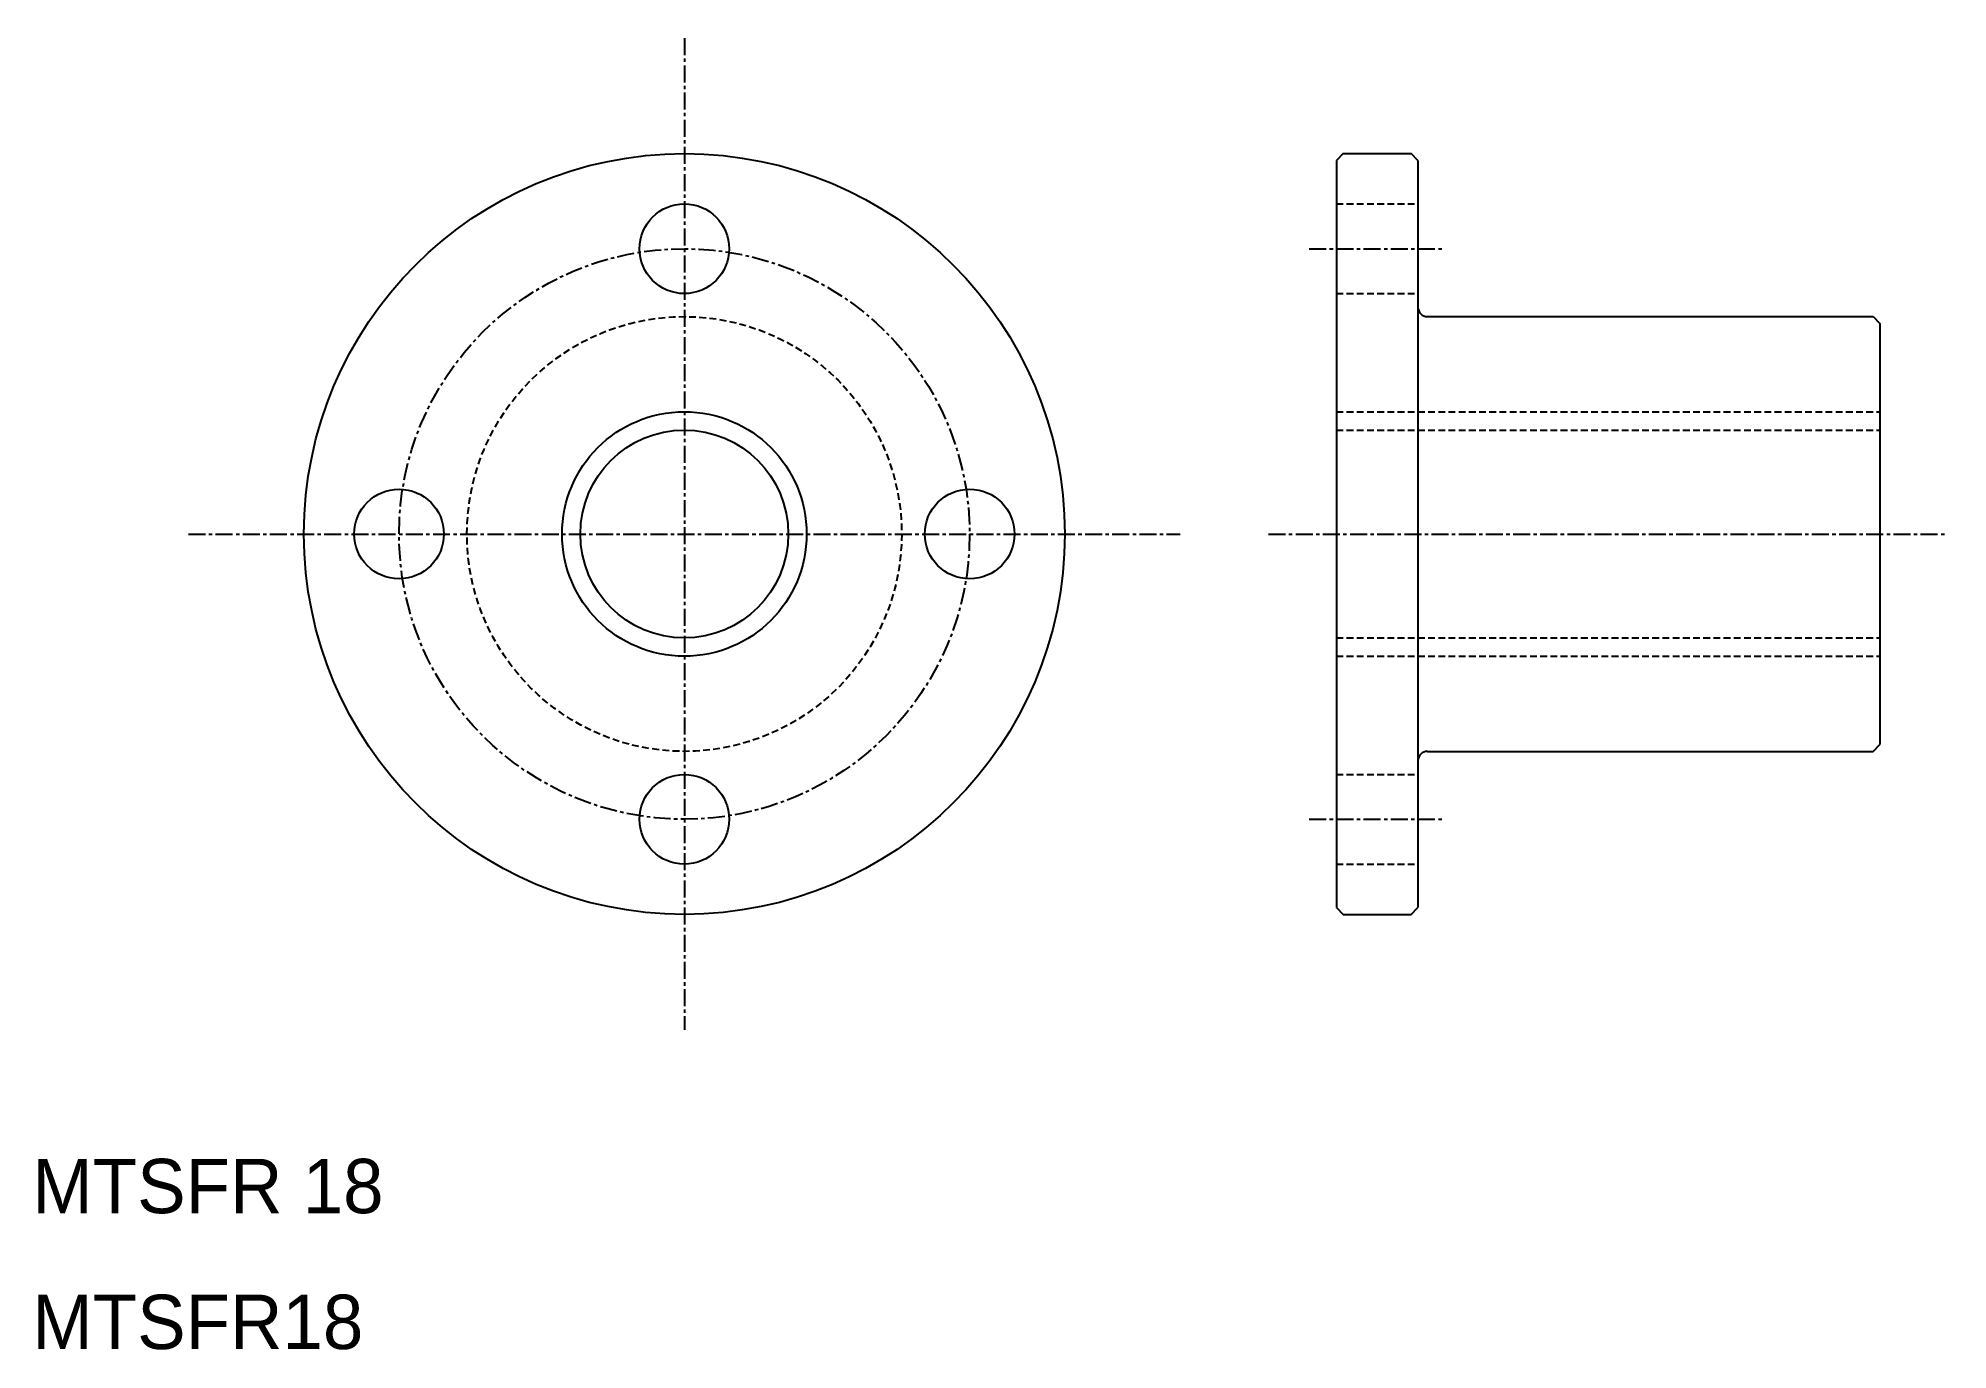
# Model space of a CAD drawing. Extents: x 10 to 151, y 10 to 106.
import ezdxf

# ---------------------------------------------------------------- set-up
doc = ezdxf.new("R2010")
doc.units = 0
doc.linetypes.add('CENTER', pattern=[2, 1.25, -0.25, 0.25, -0.25])
doc.linetypes.add('DASHED', pattern=[0.75, 0.5, -0.25])
doc.layers.get('0').update_dxf_attribs({"linetype": 'CONTINUOUS'})
doc.layers.add('CENTER', color=1, linetype='CENTER')

msp = doc.modelspace()

# ---------------------------------------------------------------- linework, layer by layer
at = {"color": 7, "linetype": 'CONTINUOUS'}
for p, q in [((106.5, 98), (106, 97.5)), ((106, 97.5), (106, 42.5)), ((106.5, 98), (111.5, 98)), ((112, 97.5), (111.5, 98)), ((112, 97.5), (112, 42.5)), ((112.7, 86), (145.5, 86)), ((145.5, 86), (146, 85.5)), ((146, 85.5), (146, 54.5)), ((106, 84), (106, 84)), ((112.7, 54), (145.5, 54)), ((145.5, 54), (146, 54.5)), ((106, 42.5), (106.5, 42)), ((111.5, 42), (112, 42.5)), ((106.5, 42), (111.5, 42))]:
    msp.add_line(p, q, dxfattribs=at)
at = {"color": 3, "linetype": 'DASHED'}
for p, q in [((106, 94.3), (112, 94.3)), ((106, 87.7), (112, 87.7)), ((106, 79), (146, 79)), ((106, 77.65), (146, 77.65)), ((106, 62.35), (146, 62.35)), ((106, 61), (146, 61)), ((106, 52.3), (112, 52.3)), ((106, 45.7), (112, 45.7))]:
    msp.add_line(p, q, dxfattribs=at)
at = {"color": 7, "linetype": 'CONTINUOUS'}
for centre, radius in [((58, 70), 28), ((58, 91), 3.3), ((58, 70), 7.65), ((37, 70), 3.3), ((79, 70), 3.3), ((58, 49), 3.3)]:
    msp.add_circle(centre, radius, dxfattribs=at)
at = {"color": 3, "linetype": 'DASHED'}
msp.add_circle((58, 70), 16, dxfattribs=at)
at = {"color": 3}
msp.add_circle((58, 70), 9, dxfattribs=at)
at = {"color": 7, "linetype": 'CONTINUOUS'}
for centre, start, end in [((112.7, 86.7), 180, 270), ((112.7, 53.3), 90, 180)]:
    msp.add_arc(centre, 0.7, start, end, dxfattribs=at)
at = {"layer": 'CENTER', "color": 1, "linetype": 'CENTER'}
for p, q in [((58, 106.5), (58, 33.5)), ((104, 91), (114, 91)), ((21.5, 70), (94.5, 70)), ((101, 70), (151, 70)), ((104, 49), (114, 49))]:
    msp.add_line(p, q, dxfattribs=at)
msp.add_circle((58, 70), 21, dxfattribs=at)

# ---------------------------------------------------------------- texts
at = {"color": 7, "linetype": 'CONTINUOUS'}
for s, p in [('MTSFR 18', (10, 20)), ('MTSFR18', (10, 10))]:
    msp.add_text(s, height=4, dxfattribs=at).set_placement(p)

doc.saveas('drawing.dxf')
